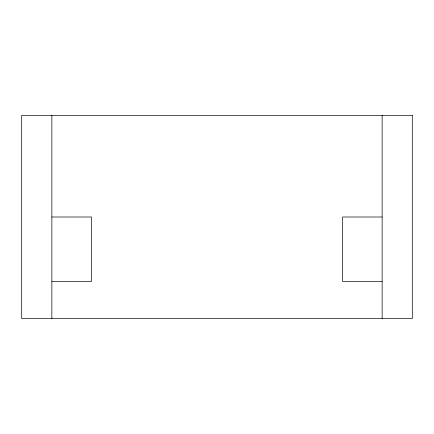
<?xml version="1.0" encoding="UTF-8"?>
<svg xmlns="http://www.w3.org/2000/svg" width="434" height="434" viewBox="0 0 434 434"><rect width="100%" height="100%" fill="white"/><g stroke="black" fill="none" stroke-linecap="round" stroke-linejoin="round"><path stroke-width="0.65" d="M51.858 217L91.471 217L91.471 281.471L51.858 281.471M382.137 217L342.529 217L342.529 281.471L382.137 281.471M382.137 115.417L382.137 318.583M51.858 115.417L51.858 318.583M412.3 115.417L21.7 115.417L21.7 318.583L412.3 318.583L412.3 115.417"/></g></svg>
